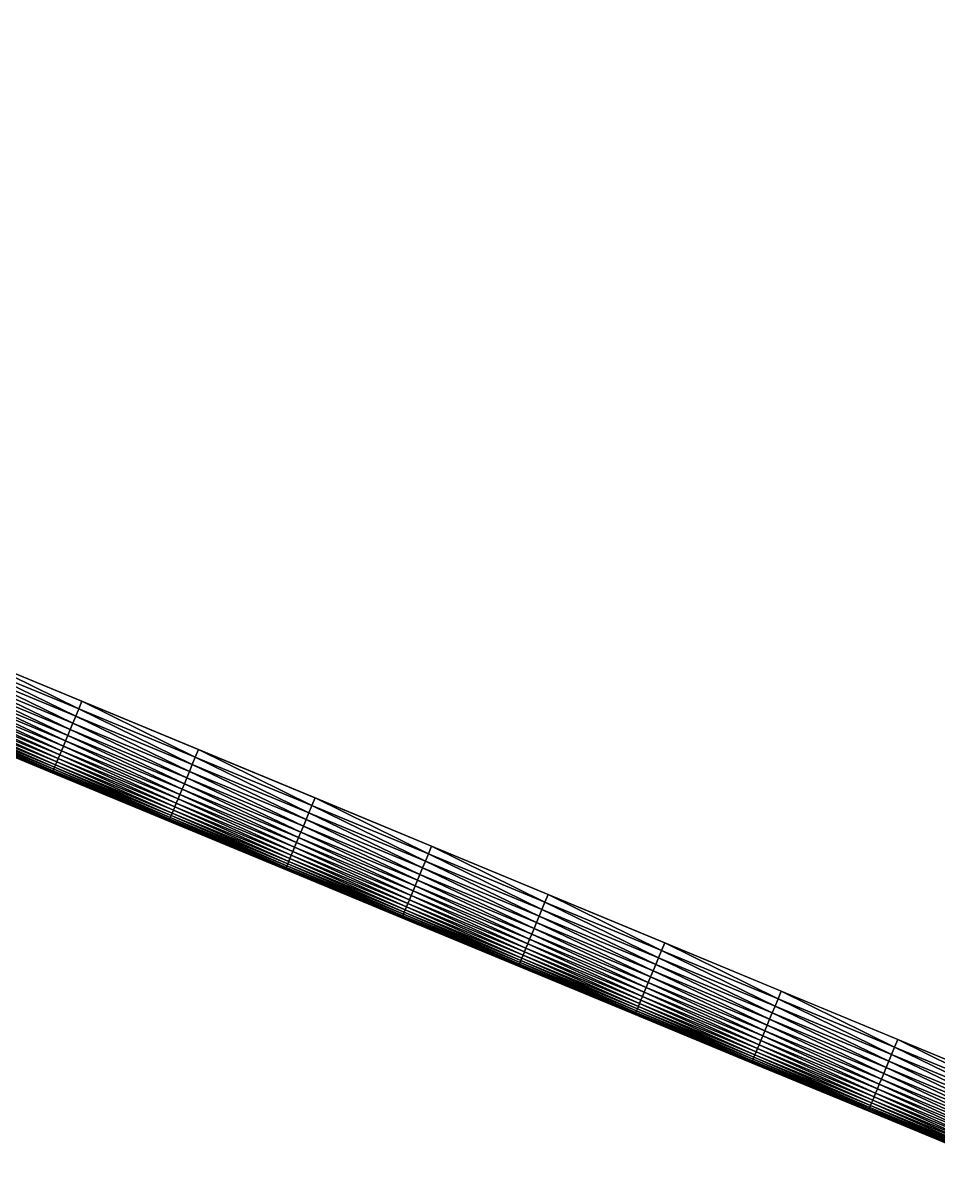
# Model space of a CAD drawing. Extents: x -5 to 5, y -7 to 5.
# Drawn here: x -2.99 to -1.7, y -4.891 to -3.29 of the extents above; entities that cross this region are included whole.
import ezdxf

# ---------------------------------------------------------------- set-up
doc = ezdxf.new("R2010")
doc.units = 0

msp = doc.modelspace()

# ---------------------------------------------------------------- linework, layer by layer
at = {"layer": 'S_2'}
for points in [[(-0.409499, -1.93409, 6), (-3.36591, -0.709499, 6), (-4.5905, -3.66591, 6), (-1.63409, -4.8905, 6)], [(-0.409499, -1.93409, 6), (-3.36591, -0.709499, 6), (-4.54877, -3.56518, 6.82822), (-1.59236, -4.78976, 6.82822)], [(-0.409499, -1.93409, 6), (-3.36591, -0.709499, 6), (-4.54877, -3.56518, 5.17178), (-1.59236, -4.78976, 5.17178)]]:
    msp.add_3dface(points, dxfattribs=at)

# ---------------------------------------------------------------- meshes
mesh = msp.add_polyface(dxfattribs=at)
corners = [(-2.78264, -4.41147, 6.13936), (-2.94598, -4.34125, 6.18583), (-2.94689, -4.34343, 6.13936), (-2.78329, -4.41303, 6.09289), (-2.94753, -4.34499, 6.09289), (-2.78367, -4.41396, 6.04643), (-2.94792, -4.34593, 6.04643), (-2.7838, -4.41427, 6), (-2.94805, -4.34624, 6), (-2.90632, -4.2455, 6.82822), (-3.07057, -4.17747, 6.82822), (-2.9108, -4.2563, 6.78329), (-3.07504, -4.18827, 6.78329), (-2.91502, -4.26651, 6.73815), (-3.07927, -4.19848, 6.73815), (-2.919, -4.27612, 6.69282), (-3.08325, -4.20808, 6.69282), (-2.92273, -4.28512, 6.64732), (-3.08698, -4.21709, 6.64732), (-2.92621, -4.29351, 6.60166), (-3.09045, -4.22548, 6.60166), (-2.92943, -4.3013, 6.55585), (-3.09368, -4.23326, 6.55585), (-2.9324, -4.30847, 6.50991), (-3.09665, -4.24043, 6.50991), (-2.93511, -4.31502, 6.46385), (-3.09936, -4.24698, 6.46385), (-2.93757, -4.32095, 6.41768), (-3.10182, -4.25291, 6.41768), (-2.93977, -4.32626, 6.37143), (-3.10402, -4.25822, 6.37143), (-2.94171, -4.33094, 6.32511), (-3.10596, -4.26291, 6.32511), (-2.94339, -4.335, 6.27872), (-3.10764, -4.26697, 6.27872), (-2.94482, -4.33844, 6.23229), (-3.10906, -4.27041, 6.23229), (-3.11023, -4.27322, 6.18583), (-3.11113, -4.2754, 6.13936), (-3.11178, -4.27696, 6.09289), (-3.11216, -4.2779, 6.04643), (-3.11229, -4.27821, 6)]
mesh.append_faces([[corners[k] for k in face] for face in [(0, 1, 2), (3, 2, 4), (5, 4, 6), (7, 6, 8), (9, 10, 11), (11, 10, 12), (11, 12, 13), (13, 12, 14), (13, 14, 15), (15, 14, 16), (15, 16, 17), (17, 16, 18), (17, 18, 19), (19, 18, 20), (19, 20, 21), (21, 20, 22), (21, 22, 23), (23, 22, 24), (23, 24, 25), (25, 24, 26), (25, 26, 27), (27, 26, 28), (27, 28, 29), (29, 28, 30), (29, 30, 31), (31, 30, 32), (31, 32, 33), (33, 32, 34), (33, 34, 35), (35, 34, 36), (35, 36, 1), (1, 36, 37), (1, 37, 2), (2, 37, 38), (2, 38, 4), (4, 38, 39), (4, 39, 6), (6, 39, 40), (6, 40, 8), (8, 40, 41)]])
mesh = msp.add_polyface(dxfattribs=at)
corners = [(-2.78264, -4.41147, 5.86064), (-2.94598, -4.34125, 5.81417), (-2.94689, -4.34343, 5.86064), (-2.78329, -4.41303, 5.90711), (-2.94753, -4.34499, 5.90711), (-2.78367, -4.41396, 5.95357), (-2.94792, -4.34593, 5.95357), (-2.7838, -4.41427, 6), (-2.94805, -4.34624, 6), (-2.90632, -4.2455, 5.17178), (-3.07057, -4.17747, 5.17178), (-2.9108, -4.2563, 5.21671), (-3.07504, -4.18827, 5.21671), (-2.91502, -4.26651, 5.26185), (-3.07927, -4.19848, 5.26185), (-2.919, -4.27612, 5.30718), (-3.08325, -4.20808, 5.30718), (-2.92273, -4.28512, 5.35268), (-3.08698, -4.21709, 5.35268), (-2.92621, -4.29351, 5.39834), (-3.09045, -4.22548, 5.39834), (-2.92943, -4.3013, 5.44415), (-3.09368, -4.23326, 5.44415), (-2.9324, -4.30847, 5.49009), (-3.09665, -4.24043, 5.49009), (-2.93511, -4.31502, 5.53615), (-3.09936, -4.24698, 5.53615), (-2.93757, -4.32095, 5.58232), (-3.10182, -4.25291, 5.58232), (-2.93977, -4.32626, 5.62857), (-3.10402, -4.25822, 5.62857), (-2.94171, -4.33094, 5.67489), (-3.10596, -4.26291, 5.67489), (-2.94339, -4.335, 5.72128), (-3.10764, -4.26697, 5.72128), (-2.94482, -4.33844, 5.76771), (-3.10906, -4.27041, 5.76771), (-3.11023, -4.27322, 5.81417), (-3.11113, -4.2754, 5.86064), (-3.11178, -4.27696, 5.90711), (-3.11216, -4.2779, 5.95357), (-3.11229, -4.27821, 6)]
mesh.append_faces([[corners[k] for k in face] for face in [(0, 1, 2), (3, 2, 4), (5, 4, 6), (7, 6, 8), (9, 10, 11), (11, 10, 12), (11, 12, 13), (13, 12, 14), (13, 14, 15), (15, 14, 16), (15, 16, 17), (17, 16, 18), (17, 18, 19), (19, 18, 20), (19, 20, 21), (21, 20, 22), (21, 22, 23), (23, 22, 24), (23, 24, 25), (25, 24, 26), (25, 26, 27), (27, 26, 28), (27, 28, 29), (29, 28, 30), (29, 30, 31), (31, 30, 32), (31, 32, 33), (33, 32, 34), (33, 34, 35), (35, 34, 36), (35, 36, 1), (1, 36, 37), (1, 37, 2), (2, 37, 38), (2, 38, 4), (4, 38, 39), (4, 39, 6), (6, 39, 40), (6, 40, 8), (8, 40, 41)]])
mesh = msp.add_polyface(dxfattribs=at)
corners = [(-2.61128, -4.46232, 6.37143), (-2.77333, -4.38898, 6.41768), (-2.77553, -4.39429, 6.37143), (-2.61322, -4.46701, 6.32511), (-2.77747, -4.39898, 6.32511), (-2.6149, -4.47107, 6.27872), (-2.77915, -4.40304, 6.27872), (-2.61633, -4.47451, 6.23229), (-2.78057, -4.40647, 6.23229), (-2.61749, -4.47732, 6.18583), (-2.78174, -4.40928, 6.18583), (-2.6184, -4.4795, 6.13936), (-2.78264, -4.41147, 6.13936), (-2.61904, -4.48106, 6.09289), (-2.78329, -4.41303, 6.09289), (-2.61943, -4.48199, 6.04643), (-2.78367, -4.41396, 6.04643), (-2.61956, -4.48231, 6), (-2.7838, -4.41427, 6), (-2.74208, -4.31354, 6.82822), (-2.90632, -4.2455, 6.82822), (-2.74655, -4.32434, 6.78329), (-2.9108, -4.2563, 6.78329), (-2.75078, -4.33454, 6.73815), (-2.91502, -4.26651, 6.73815), (-2.75476, -4.34415, 6.69282), (-2.919, -4.27612, 6.69282), (-2.75849, -4.35315, 6.64732), (-2.92273, -4.28512, 6.64732), (-2.76196, -4.36155, 6.60166), (-2.92621, -4.29351, 6.60166), (-2.76519, -4.36933, 6.55585), (-2.92943, -4.3013, 6.55585), (-2.76816, -4.3765, 6.50991), (-2.9324, -4.30847, 6.50991), (-2.77087, -4.38305, 6.46385), (-2.93511, -4.31502, 6.46385), (-2.93757, -4.32095, 6.41768), (-2.93977, -4.32626, 6.37143), (-2.94171, -4.33094, 6.32511), (-2.94339, -4.335, 6.27872), (-2.94482, -4.33844, 6.23229), (-2.94598, -4.34125, 6.18583), (-2.94689, -4.34343, 6.13936), (-2.94753, -4.34499, 6.09289), (-2.94792, -4.34593, 6.04643)]
mesh.append_faces([[corners[k] for k in face] for face in [(0, 1, 2), (3, 2, 4), (5, 4, 6), (7, 6, 8), (9, 8, 10), (11, 10, 12), (13, 12, 14), (15, 14, 16), (17, 16, 18), (19, 20, 21), (21, 20, 22), (21, 22, 23), (23, 22, 24), (23, 24, 25), (25, 24, 26), (25, 26, 27), (27, 26, 28), (27, 28, 29), (29, 28, 30), (29, 30, 31), (31, 30, 32), (31, 32, 33), (33, 32, 34), (33, 34, 35), (35, 34, 36), (35, 36, 1), (1, 36, 37), (1, 37, 2), (2, 37, 38), (2, 38, 4), (4, 38, 39), (4, 39, 6), (6, 39, 40), (6, 40, 8), (8, 40, 41), (8, 41, 10), (10, 41, 42), (10, 42, 12), (12, 43, 14), (14, 44, 16), (16, 45, 18)]])
mesh = msp.add_polyface(dxfattribs=at)
corners = [(-2.61128, -4.46232, 5.62857), (-2.77333, -4.38898, 5.58232), (-2.77553, -4.39429, 5.62857), (-2.61322, -4.46701, 5.67489), (-2.77747, -4.39898, 5.67489), (-2.6149, -4.47107, 5.72128), (-2.77915, -4.40304, 5.72128), (-2.61633, -4.47451, 5.76771), (-2.78057, -4.40647, 5.76771), (-2.61749, -4.47732, 5.81417), (-2.78174, -4.40928, 5.81417), (-2.6184, -4.4795, 5.86064), (-2.78264, -4.41147, 5.86064), (-2.61904, -4.48106, 5.90711), (-2.78329, -4.41303, 5.90711), (-2.61943, -4.48199, 5.95357), (-2.78367, -4.41396, 5.95357), (-2.61956, -4.48231, 6), (-2.7838, -4.41427, 6), (-2.74208, -4.31354, 5.17178), (-2.90632, -4.2455, 5.17178), (-2.74655, -4.32434, 5.21671), (-2.9108, -4.2563, 5.21671), (-2.75078, -4.33454, 5.26185), (-2.91502, -4.26651, 5.26185), (-2.75476, -4.34415, 5.30718), (-2.919, -4.27612, 5.30718), (-2.75849, -4.35315, 5.35268), (-2.92273, -4.28512, 5.35268), (-2.76196, -4.36155, 5.39834), (-2.92621, -4.29351, 5.39834), (-2.76519, -4.36933, 5.44415), (-2.92943, -4.3013, 5.44415), (-2.76816, -4.3765, 5.49009), (-2.9324, -4.30847, 5.49009), (-2.77087, -4.38305, 5.53615), (-2.93511, -4.31502, 5.53615), (-2.93757, -4.32095, 5.58232), (-2.93977, -4.32626, 5.62857), (-2.94171, -4.33094, 5.67489), (-2.94339, -4.335, 5.72128), (-2.94482, -4.33844, 5.76771), (-2.94598, -4.34125, 5.81417), (-2.94689, -4.34343, 5.86064), (-2.94753, -4.34499, 5.90711), (-2.94792, -4.34593, 5.95357)]
mesh.append_faces([[corners[k] for k in face] for face in [(0, 1, 2), (3, 2, 4), (5, 4, 6), (7, 6, 8), (9, 8, 10), (11, 10, 12), (13, 12, 14), (15, 14, 16), (17, 16, 18), (19, 20, 21), (21, 20, 22), (21, 22, 23), (23, 22, 24), (23, 24, 25), (25, 24, 26), (25, 26, 27), (27, 26, 28), (27, 28, 29), (29, 28, 30), (29, 30, 31), (31, 30, 32), (31, 32, 33), (33, 32, 34), (33, 34, 35), (35, 34, 36), (35, 36, 1), (1, 36, 37), (1, 37, 2), (2, 37, 38), (2, 38, 4), (4, 38, 39), (4, 39, 6), (6, 39, 40), (6, 40, 8), (8, 40, 41), (8, 41, 10), (10, 41, 42), (10, 42, 12), (12, 43, 14), (14, 44, 16), (16, 45, 18)]])
mesh = msp.add_polyface(dxfattribs=at)
corners = [(-2.4367, -4.50539, 6.55585), (-2.59772, -4.42958, 6.60166), (-2.60094, -4.43736, 6.55585), (-2.43967, -4.51256, 6.50991), (-2.60391, -4.44453, 6.50991), (-2.44238, -4.51911, 6.46385), (-2.60662, -4.45108, 6.46385), (-2.44484, -4.52505, 6.41768), (-2.60908, -4.45701, 6.41768), (-2.44704, -4.53035, 6.37143), (-2.61128, -4.46232, 6.37143), (-2.44898, -4.53504, 6.32511), (-2.61322, -4.46701, 6.32511), (-2.45066, -4.5391, 6.27872), (-2.6149, -4.47107, 6.27872), (-2.45208, -4.54254, 6.23229), (-2.61633, -4.47451, 6.23229), (-2.45325, -4.54535, 6.18583), (-2.61749, -4.47732, 6.18583), (-2.45415, -4.54753, 6.13936), (-2.6184, -4.4795, 6.13936), (-2.4548, -4.54909, 6.09289), (-2.61904, -4.48106, 6.09289), (-2.45518, -4.55003, 6.04643), (-2.61943, -4.48199, 6.04643), (-2.45531, -4.55034, 6), (-2.61956, -4.48231, 6), (-2.57783, -4.38157, 6.82822), (-2.74208, -4.31354, 6.82822), (-2.5823, -4.39237, 6.78329), (-2.74655, -4.32434, 6.78329), (-2.58653, -4.40258, 6.73815), (-2.75078, -4.33454, 6.73815), (-2.59051, -4.41218, 6.69282), (-2.75476, -4.34415, 6.69282), (-2.59424, -4.42118, 6.64732), (-2.75849, -4.35315, 6.64732), (-2.76196, -4.36155, 6.60166), (-2.76519, -4.36933, 6.55585), (-2.76816, -4.3765, 6.50991), (-2.77087, -4.38305, 6.46385), (-2.77333, -4.38898, 6.41768), (-2.77553, -4.39429, 6.37143), (-2.77747, -4.39898, 6.32511), (-2.77915, -4.40304, 6.27872), (-2.78057, -4.40647, 6.23229), (-2.78174, -4.40928, 6.18583), (-2.78264, -4.41147, 6.13936), (-2.78329, -4.41303, 6.09289), (-2.78367, -4.41396, 6.04643)]
mesh.append_faces([[corners[k] for k in face] for face in [(0, 1, 2), (3, 2, 4), (5, 4, 6), (7, 6, 8), (9, 8, 10), (11, 10, 12), (13, 12, 14), (15, 14, 16), (17, 16, 18), (19, 18, 20), (21, 20, 22), (23, 22, 24), (25, 24, 26), (27, 28, 29), (29, 28, 30), (29, 30, 31), (31, 30, 32), (31, 32, 33), (33, 32, 34), (33, 34, 35), (35, 34, 36), (35, 36, 1), (1, 36, 37), (1, 37, 2), (2, 37, 38), (2, 38, 4), (4, 38, 39), (4, 39, 6), (6, 39, 40), (6, 40, 8), (8, 40, 41), (8, 41, 10), (10, 42, 12), (12, 43, 14), (14, 44, 16), (16, 45, 18), (18, 46, 20), (20, 47, 22), (22, 48, 24), (24, 49, 26)]])
mesh = msp.add_polyface(dxfattribs=at)
corners = [(-2.4367, -4.50539, 5.44415), (-2.59772, -4.42958, 5.39834), (-2.60094, -4.43736, 5.44415), (-2.43967, -4.51256, 5.49009), (-2.60391, -4.44453, 5.49009), (-2.44238, -4.51911, 5.53615), (-2.60662, -4.45108, 5.53615), (-2.44484, -4.52505, 5.58232), (-2.60908, -4.45701, 5.58232), (-2.44704, -4.53035, 5.62857), (-2.61128, -4.46232, 5.62857), (-2.44898, -4.53504, 5.67489), (-2.61322, -4.46701, 5.67489), (-2.45066, -4.5391, 5.72128), (-2.6149, -4.47107, 5.72128), (-2.45208, -4.54254, 5.76771), (-2.61633, -4.47451, 5.76771), (-2.45325, -4.54535, 5.81417), (-2.61749, -4.47732, 5.81417), (-2.45415, -4.54753, 5.86064), (-2.6184, -4.4795, 5.86064), (-2.4548, -4.54909, 5.90711), (-2.61904, -4.48106, 5.90711), (-2.45518, -4.55003, 5.95357), (-2.61943, -4.48199, 5.95357), (-2.45531, -4.55034, 6), (-2.61956, -4.48231, 6), (-2.57783, -4.38157, 5.17178), (-2.74208, -4.31354, 5.17178), (-2.5823, -4.39237, 5.21671), (-2.74655, -4.32434, 5.21671), (-2.58653, -4.40258, 5.26185), (-2.75078, -4.33454, 5.26185), (-2.59051, -4.41218, 5.30718), (-2.75476, -4.34415, 5.30718), (-2.59424, -4.42118, 5.35268), (-2.75849, -4.35315, 5.35268), (-2.76196, -4.36155, 5.39834), (-2.76519, -4.36933, 5.44415), (-2.76816, -4.3765, 5.49009), (-2.77087, -4.38305, 5.53615), (-2.77333, -4.38898, 5.58232), (-2.77553, -4.39429, 5.62857), (-2.77747, -4.39898, 5.67489), (-2.77915, -4.40304, 5.72128), (-2.78057, -4.40647, 5.76771), (-2.78174, -4.40928, 5.81417), (-2.78264, -4.41147, 5.86064), (-2.78329, -4.41303, 5.90711), (-2.78367, -4.41396, 5.95357)]
mesh.append_faces([[corners[k] for k in face] for face in [(0, 1, 2), (3, 2, 4), (5, 4, 6), (7, 6, 8), (9, 8, 10), (11, 10, 12), (13, 12, 14), (15, 14, 16), (17, 16, 18), (19, 18, 20), (21, 20, 22), (23, 22, 24), (25, 24, 26), (27, 28, 29), (29, 28, 30), (29, 30, 31), (31, 30, 32), (31, 32, 33), (33, 32, 34), (33, 34, 35), (35, 34, 36), (35, 36, 1), (1, 36, 37), (1, 37, 2), (2, 37, 38), (2, 38, 4), (4, 38, 39), (4, 39, 6), (6, 39, 40), (6, 40, 8), (8, 40, 41), (8, 41, 10), (10, 42, 12), (12, 43, 14), (14, 44, 16), (16, 45, 18), (18, 46, 20), (20, 47, 22), (22, 48, 24), (24, 49, 26)]])
mesh = msp.add_polyface(dxfattribs=at)
corners = [(-2.25381, -4.52843, 6.78329), (-2.41359, -4.4496, 6.82822), (-2.41806, -4.4604, 6.78329), (-2.25804, -4.53864, 6.73815), (-2.42229, -4.47061, 6.73815), (-2.26202, -4.54825, 6.69282), (-2.42627, -4.48021, 6.69282), (-2.26575, -4.55725, 6.64732), (-2.43, -4.48922, 6.64732), (-2.26923, -4.56564, 6.60166), (-2.43347, -4.49761, 6.60166), (-2.27245, -4.57343, 6.55585), (-2.4367, -4.50539, 6.55585), (-2.27542, -4.5806, 6.50991), (-2.43967, -4.51256, 6.50991), (-2.27813, -4.58715, 6.46385), (-2.44238, -4.51911, 6.46385), (-2.28059, -4.59308, 6.41768), (-2.44484, -4.52505, 6.41768), (-2.28279, -4.59839, 6.37143), (-2.44704, -4.53035, 6.37143), (-2.28473, -4.60307, 6.32511), (-2.44898, -4.53504, 6.32511), (-2.28641, -4.60713, 6.27872), (-2.45066, -4.5391, 6.27872), (-2.28784, -4.61057, 6.23229), (-2.45208, -4.54254, 6.23229), (-2.289, -4.61338, 6.18583), (-2.45325, -4.54535, 6.18583), (-2.28991, -4.61557, 6.13936), (-2.45415, -4.54753, 6.13936), (-2.29055, -4.61712, 6.09289), (-2.4548, -4.54909, 6.09289), (-2.29094, -4.61806, 6.04643), (-2.45518, -4.55003, 6.04643), (-2.29107, -4.61837, 6), (-2.45531, -4.55034, 6), (-2.57783, -4.38157, 6.82822), (-2.5823, -4.39237, 6.78329), (-2.58653, -4.40258, 6.73815), (-2.59051, -4.41218, 6.69282), (-2.59424, -4.42118, 6.64732), (-2.59772, -4.42958, 6.60166), (-2.60094, -4.43736, 6.55585), (-2.60391, -4.44453, 6.50991), (-2.60662, -4.45108, 6.46385), (-2.60908, -4.45701, 6.41768), (-2.61128, -4.46232, 6.37143), (-2.61322, -4.46701, 6.32511), (-2.6149, -4.47107, 6.27872), (-2.61633, -4.47451, 6.23229), (-2.61749, -4.47732, 6.18583), (-2.6184, -4.4795, 6.13936), (-2.61904, -4.48106, 6.09289), (-2.61943, -4.48199, 6.04643)]
mesh.append_faces([[corners[k] for k in face] for face in [(0, 1, 2), (3, 2, 4), (5, 4, 6), (7, 6, 8), (9, 8, 10), (11, 10, 12), (13, 12, 14), (15, 14, 16), (17, 16, 18), (19, 18, 20), (21, 20, 22), (23, 22, 24), (25, 24, 26), (27, 26, 28), (29, 28, 30), (31, 30, 32), (33, 32, 34), (35, 34, 36), (1, 37, 2), (2, 37, 38), (2, 38, 4), (4, 38, 39), (4, 39, 6), (6, 39, 40), (6, 40, 8), (8, 40, 41), (8, 41, 10), (10, 41, 42), (10, 42, 12), (12, 43, 14), (14, 44, 16), (16, 45, 18), (18, 46, 20), (20, 47, 22), (22, 48, 24), (24, 49, 26), (26, 50, 28), (28, 51, 30), (30, 52, 32), (32, 53, 34), (34, 54, 36)]])
mesh = msp.add_polyface(dxfattribs=at)
corners = [(-2.25381, -4.52843, 5.21671), (-2.41359, -4.4496, 5.17178), (-2.41806, -4.4604, 5.21671), (-2.25804, -4.53864, 5.26185), (-2.42229, -4.47061, 5.26185), (-2.26202, -4.54825, 5.30718), (-2.42627, -4.48021, 5.30718), (-2.26575, -4.55725, 5.35268), (-2.43, -4.48922, 5.35268), (-2.26923, -4.56564, 5.39834), (-2.43347, -4.49761, 5.39834), (-2.27245, -4.57343, 5.44415), (-2.4367, -4.50539, 5.44415), (-2.27542, -4.5806, 5.49009), (-2.43967, -4.51256, 5.49009), (-2.27813, -4.58715, 5.53615), (-2.44238, -4.51911, 5.53615), (-2.28059, -4.59308, 5.58232), (-2.44484, -4.52505, 5.58232), (-2.28279, -4.59839, 5.62857), (-2.44704, -4.53035, 5.62857), (-2.28473, -4.60307, 5.67489), (-2.44898, -4.53504, 5.67489), (-2.28641, -4.60713, 5.72128), (-2.45066, -4.5391, 5.72128), (-2.28784, -4.61057, 5.76771), (-2.45208, -4.54254, 5.76771), (-2.289, -4.61338, 5.81417), (-2.45325, -4.54535, 5.81417), (-2.28991, -4.61557, 5.86064), (-2.45415, -4.54753, 5.86064), (-2.29055, -4.61712, 5.90711), (-2.4548, -4.54909, 5.90711), (-2.29094, -4.61806, 5.95357), (-2.45518, -4.55003, 5.95357), (-2.29107, -4.61837, 6), (-2.45531, -4.55034, 6), (-2.57783, -4.38157, 5.17178), (-2.5823, -4.39237, 5.21671), (-2.58653, -4.40258, 5.26185), (-2.59051, -4.41218, 5.30718), (-2.59424, -4.42118, 5.35268), (-2.59772, -4.42958, 5.39834), (-2.60094, -4.43736, 5.44415), (-2.60391, -4.44453, 5.49009), (-2.60662, -4.45108, 5.53615), (-2.60908, -4.45701, 5.58232), (-2.61128, -4.46232, 5.62857), (-2.61322, -4.46701, 5.67489), (-2.6149, -4.47107, 5.72128), (-2.61633, -4.47451, 5.76771), (-2.61749, -4.47732, 5.81417), (-2.6184, -4.4795, 5.86064), (-2.61904, -4.48106, 5.90711), (-2.61943, -4.48199, 5.95357)]
mesh.append_faces([[corners[k] for k in face] for face in [(0, 1, 2), (3, 2, 4), (5, 4, 6), (7, 6, 8), (9, 8, 10), (11, 10, 12), (13, 12, 14), (15, 14, 16), (17, 16, 18), (19, 18, 20), (21, 20, 22), (23, 22, 24), (25, 24, 26), (27, 26, 28), (29, 28, 30), (31, 30, 32), (33, 32, 34), (35, 34, 36), (1, 37, 2), (2, 37, 38), (2, 38, 4), (4, 38, 39), (4, 39, 6), (6, 39, 40), (6, 40, 8), (8, 40, 41), (8, 41, 10), (10, 41, 42), (10, 42, 12), (12, 43, 14), (14, 44, 16), (16, 45, 18), (18, 46, 20), (20, 47, 22), (22, 48, 24), (24, 49, 26), (26, 50, 28), (28, 51, 30), (30, 52, 32), (32, 53, 34), (34, 54, 36)]])
mesh = msp.add_polyface(dxfattribs=at)
corners = [(-2.08957, -4.59647, 6.78329), (-2.24934, -4.51763, 6.82822), (-2.25381, -4.52843, 6.78329), (-2.0938, -4.60667, 6.73815), (-2.25804, -4.53864, 6.73815), (-2.09778, -4.61628, 6.69282), (-2.26202, -4.54825, 6.69282), (-2.10151, -4.62528, 6.64732), (-2.26575, -4.55725, 6.64732), (-2.10498, -4.63368, 6.60166), (-2.26923, -4.56564, 6.60166), (-2.10821, -4.64146, 6.55585), (-2.27245, -4.57343, 6.55585), (-2.11118, -4.64863, 6.50991), (-2.27542, -4.5806, 6.50991), (-2.11389, -4.65518, 6.46385), (-2.27813, -4.58715, 6.46385), (-2.11635, -4.66111, 6.41768), (-2.28059, -4.59308, 6.41768), (-2.11854, -4.66642, 6.37143), (-2.28279, -4.59839, 6.37143), (-2.12049, -4.67111, 6.32511), (-2.28473, -4.60307, 6.32511), (-2.12217, -4.67517, 6.27872), (-2.28641, -4.60713, 6.27872), (-2.12359, -4.6786, 6.23229), (-2.28784, -4.61057, 6.23229), (-2.12476, -4.68141, 6.18583), (-2.289, -4.61338, 6.18583), (-2.12566, -4.6836, 6.13936), (-2.28991, -4.61557, 6.13936), (-2.12631, -4.68516, 6.09289), (-2.29055, -4.61712, 6.09289), (-2.12669, -4.68609, 6.04643), (-2.29094, -4.61806, 6.04643), (-2.12682, -4.6864, 6), (-2.29107, -4.61837, 6), (-2.41359, -4.4496, 6.82822), (-2.41806, -4.4604, 6.78329), (-2.42229, -4.47061, 6.73815), (-2.42627, -4.48021, 6.69282), (-2.43, -4.48922, 6.64732), (-2.43347, -4.49761, 6.60166), (-2.4367, -4.50539, 6.55585), (-2.43967, -4.51256, 6.50991), (-2.44238, -4.51911, 6.46385), (-2.44484, -4.52505, 6.41768), (-2.44704, -4.53035, 6.37143), (-2.44898, -4.53504, 6.32511), (-2.45066, -4.5391, 6.27872), (-2.45208, -4.54254, 6.23229), (-2.45325, -4.54535, 6.18583), (-2.45415, -4.54753, 6.13936), (-2.4548, -4.54909, 6.09289), (-2.45518, -4.55003, 6.04643)]
mesh.append_faces([[corners[k] for k in face] for face in [(0, 1, 2), (3, 2, 4), (5, 4, 6), (7, 6, 8), (9, 8, 10), (11, 10, 12), (13, 12, 14), (15, 14, 16), (17, 16, 18), (19, 18, 20), (21, 20, 22), (23, 22, 24), (25, 24, 26), (27, 26, 28), (27, 28, 29), (29, 28, 30), (29, 30, 31), (31, 30, 32), (31, 32, 33), (33, 32, 34), (33, 34, 35), (35, 34, 36), (1, 37, 2), (2, 38, 4), (4, 39, 6), (6, 40, 8), (8, 41, 10), (10, 42, 12), (12, 43, 14), (14, 44, 16), (16, 45, 18), (18, 46, 20), (20, 47, 22), (22, 48, 24), (24, 49, 26), (26, 50, 28), (28, 51, 30), (30, 52, 32), (32, 53, 34), (34, 54, 36)]])
mesh = msp.add_polyface(dxfattribs=at)
corners = [(-2.08957, -4.59647, 5.21671), (-2.24934, -4.51763, 5.17178), (-2.25381, -4.52843, 5.21671), (-2.0938, -4.60667, 5.26185), (-2.25804, -4.53864, 5.26185), (-2.09778, -4.61628, 5.30718), (-2.26202, -4.54825, 5.30718), (-2.10151, -4.62528, 5.35268), (-2.26575, -4.55725, 5.35268), (-2.10498, -4.63368, 5.39834), (-2.26923, -4.56564, 5.39834), (-2.10821, -4.64146, 5.44415), (-2.27245, -4.57343, 5.44415), (-2.11118, -4.64863, 5.49009), (-2.27542, -4.5806, 5.49009), (-2.11389, -4.65518, 5.53615), (-2.27813, -4.58715, 5.53615), (-2.11635, -4.66111, 5.58232), (-2.28059, -4.59308, 5.58232), (-2.11854, -4.66642, 5.62857), (-2.28279, -4.59839, 5.62857), (-2.12049, -4.67111, 5.67489), (-2.28473, -4.60307, 5.67489), (-2.12217, -4.67517, 5.72128), (-2.28641, -4.60713, 5.72128), (-2.12359, -4.6786, 5.76771), (-2.28784, -4.61057, 5.76771), (-2.12476, -4.68141, 5.81417), (-2.289, -4.61338, 5.81417), (-2.12566, -4.6836, 5.86064), (-2.28991, -4.61557, 5.86064), (-2.12631, -4.68516, 5.90711), (-2.29055, -4.61712, 5.90711), (-2.12669, -4.68609, 5.95357), (-2.29094, -4.61806, 5.95357), (-2.12682, -4.6864, 6), (-2.29107, -4.61837, 6), (-2.41359, -4.4496, 5.17178), (-2.41806, -4.4604, 5.21671), (-2.42229, -4.47061, 5.26185), (-2.42627, -4.48021, 5.30718), (-2.43, -4.48922, 5.35268), (-2.43347, -4.49761, 5.39834), (-2.4367, -4.50539, 5.44415), (-2.43967, -4.51256, 5.49009), (-2.44238, -4.51911, 5.53615), (-2.44484, -4.52505, 5.58232), (-2.44704, -4.53035, 5.62857), (-2.44898, -4.53504, 5.67489), (-2.45066, -4.5391, 5.72128), (-2.45208, -4.54254, 5.76771), (-2.45325, -4.54535, 5.81417), (-2.45415, -4.54753, 5.86064), (-2.4548, -4.54909, 5.90711), (-2.45518, -4.55003, 5.95357)]
mesh.append_faces([[corners[k] for k in face] for face in [(0, 1, 2), (3, 2, 4), (5, 4, 6), (7, 6, 8), (9, 8, 10), (11, 10, 12), (13, 12, 14), (15, 14, 16), (17, 16, 18), (19, 18, 20), (21, 20, 22), (23, 22, 24), (25, 24, 26), (27, 26, 28), (27, 28, 29), (29, 28, 30), (29, 30, 31), (31, 30, 32), (31, 32, 33), (33, 32, 34), (33, 34, 35), (35, 34, 36), (1, 37, 2), (2, 38, 4), (4, 39, 6), (6, 40, 8), (8, 41, 10), (10, 42, 12), (12, 43, 14), (14, 44, 16), (16, 45, 18), (18, 46, 20), (20, 47, 22), (22, 48, 24), (24, 49, 26), (26, 50, 28), (28, 51, 30), (30, 52, 32), (32, 53, 34), (34, 54, 36)]])
mesh = msp.add_polyface(dxfattribs=at)
corners = [(-1.92532, -4.6645, 6.78329), (-2.0851, -4.58567, 6.82822), (-2.08957, -4.59647, 6.78329), (-1.92955, -4.67471, 6.73815), (-2.0938, -4.60667, 6.73815), (-1.93353, -4.68431, 6.69282), (-2.09778, -4.61628, 6.69282), (-1.93726, -4.69332, 6.64732), (-2.10151, -4.62528, 6.64732), (-1.94074, -4.70171, 6.60166), (-2.10498, -4.63368, 6.60166), (-1.94396, -4.70949, 6.55585), (-2.10821, -4.64146, 6.55585), (-1.94693, -4.71666, 6.50991), (-2.11118, -4.64863, 6.50991), (-1.94964, -4.72321, 6.46385), (-2.11389, -4.65518, 6.46385), (-1.9521, -4.72914, 6.41768), (-2.11635, -4.66111, 6.41768), (-1.9543, -4.73445, 6.37143), (-2.11854, -4.66642, 6.37143), (-1.95624, -4.73914, 6.32511), (-2.12049, -4.67111, 6.32511), (-1.95792, -4.7432, 6.27872), (-2.12217, -4.67517, 6.27872), (-1.95935, -4.74664, 6.23229), (-2.12359, -4.6786, 6.23229), (-1.96051, -4.74945, 6.18583), (-2.12476, -4.68141, 6.18583), (-1.96141, -4.75163, 6.13936), (-2.12566, -4.6836, 6.13936), (-1.96206, -4.75319, 6.09289), (-2.12631, -4.68516, 6.09289), (-1.96245, -4.75412, 6.04643), (-2.12669, -4.68609, 6.04643), (-1.96258, -4.75444, 6), (-2.12682, -4.6864, 6), (-2.24934, -4.51763, 6.82822), (-2.25381, -4.52843, 6.78329), (-2.25804, -4.53864, 6.73815), (-2.26202, -4.54825, 6.69282), (-2.26575, -4.55725, 6.64732), (-2.26923, -4.56564, 6.60166), (-2.27245, -4.57343, 6.55585), (-2.27542, -4.5806, 6.50991), (-2.27813, -4.58715, 6.46385), (-2.28059, -4.59308, 6.41768), (-2.28279, -4.59839, 6.37143), (-2.28473, -4.60307, 6.32511), (-2.28641, -4.60713, 6.27872), (-2.28784, -4.61057, 6.23229)]
mesh.append_faces([[corners[k] for k in face] for face in [(0, 1, 2), (3, 2, 4), (5, 4, 6), (7, 6, 8), (9, 8, 10), (11, 10, 12), (13, 12, 14), (15, 14, 16), (17, 16, 18), (17, 18, 19), (19, 18, 20), (19, 20, 21), (21, 20, 22), (21, 22, 23), (23, 22, 24), (23, 24, 25), (25, 24, 26), (25, 26, 27), (27, 26, 28), (27, 28, 29), (29, 28, 30), (29, 30, 31), (31, 30, 32), (31, 32, 33), (33, 32, 34), (33, 34, 35), (35, 34, 36), (1, 37, 2), (2, 38, 4), (4, 39, 6), (6, 40, 8), (8, 41, 10), (10, 42, 12), (12, 43, 14), (14, 44, 16), (16, 45, 18), (18, 46, 20), (20, 47, 22), (22, 48, 24), (24, 49, 26), (26, 50, 28)]])
mesh = msp.add_polyface(dxfattribs=at)
corners = [(-1.92532, -4.6645, 5.21671), (-2.0851, -4.58567, 5.17178), (-2.08957, -4.59647, 5.21671), (-1.92955, -4.67471, 5.26185), (-2.0938, -4.60667, 5.26185), (-1.93353, -4.68431, 5.30718), (-2.09778, -4.61628, 5.30718), (-1.93726, -4.69332, 5.35268), (-2.10151, -4.62528, 5.35268), (-1.94074, -4.70171, 5.39834), (-2.10498, -4.63368, 5.39834), (-1.94396, -4.70949, 5.44415), (-2.10821, -4.64146, 5.44415), (-1.94693, -4.71666, 5.49009), (-2.11118, -4.64863, 5.49009), (-1.94964, -4.72321, 5.53615), (-2.11389, -4.65518, 5.53615), (-1.9521, -4.72914, 5.58232), (-2.11635, -4.66111, 5.58232), (-1.9543, -4.73445, 5.62857), (-2.11854, -4.66642, 5.62857), (-1.95624, -4.73914, 5.67489), (-2.12049, -4.67111, 5.67489), (-1.95792, -4.7432, 5.72128), (-2.12217, -4.67517, 5.72128), (-1.95935, -4.74664, 5.76771), (-2.12359, -4.6786, 5.76771), (-1.96051, -4.74945, 5.81417), (-2.12476, -4.68141, 5.81417), (-1.96141, -4.75163, 5.86064), (-2.12566, -4.6836, 5.86064), (-1.96206, -4.75319, 5.90711), (-2.12631, -4.68516, 5.90711), (-1.96245, -4.75412, 5.95357), (-2.12669, -4.68609, 5.95357), (-1.96258, -4.75444, 6), (-2.12682, -4.6864, 6), (-2.24934, -4.51763, 5.17178), (-2.25381, -4.52843, 5.21671), (-2.25804, -4.53864, 5.26185), (-2.26202, -4.54825, 5.30718), (-2.26575, -4.55725, 5.35268), (-2.26923, -4.56564, 5.39834), (-2.27245, -4.57343, 5.44415), (-2.27542, -4.5806, 5.49009), (-2.27813, -4.58715, 5.53615), (-2.28059, -4.59308, 5.58232), (-2.28279, -4.59839, 5.62857), (-2.28473, -4.60307, 5.67489), (-2.28641, -4.60713, 5.72128), (-2.28784, -4.61057, 5.76771)]
mesh.append_faces([[corners[k] for k in face] for face in [(0, 1, 2), (3, 2, 4), (5, 4, 6), (7, 6, 8), (9, 8, 10), (11, 10, 12), (13, 12, 14), (15, 14, 16), (17, 16, 18), (17, 18, 19), (19, 18, 20), (19, 20, 21), (21, 20, 22), (21, 22, 23), (23, 22, 24), (23, 24, 25), (25, 24, 26), (25, 26, 27), (27, 26, 28), (27, 28, 29), (29, 28, 30), (29, 30, 31), (31, 30, 32), (31, 32, 33), (33, 32, 34), (33, 34, 35), (35, 34, 36), (1, 37, 2), (2, 38, 4), (4, 39, 6), (6, 40, 8), (8, 41, 10), (10, 42, 12), (12, 43, 14), (14, 44, 16), (16, 45, 18), (18, 46, 20), (20, 47, 22), (22, 48, 24), (24, 49, 26), (26, 50, 28)]])
mesh = msp.add_polyface(dxfattribs=at)
corners = [(-1.76108, -4.73253, 6.78329), (-1.92085, -4.6537, 6.82822), (-1.92532, -4.6645, 6.78329), (-1.76531, -4.74274, 6.73815), (-1.92955, -4.67471, 6.73815), (-1.76929, -4.75235, 6.69282), (-1.93353, -4.68431, 6.69282), (-1.77301, -4.76135, 6.64732), (-1.93726, -4.69332, 6.64732), (-1.77649, -4.76974, 6.60166), (-1.94074, -4.70171, 6.60166), (-1.77972, -4.77752, 6.55585), (-1.94396, -4.70949, 6.55585), (-1.78268, -4.78469, 6.50991), (-1.94693, -4.71666, 6.50991), (-1.7854, -4.79124, 6.46385), (-1.94964, -4.72321, 6.46385), (-1.78786, -4.79718, 6.41768), (-1.9521, -4.72914, 6.41768), (-1.79005, -4.80248, 6.37143), (-1.9543, -4.73445, 6.37143), (-1.792, -4.80717, 6.32511), (-1.95624, -4.73914, 6.32511), (-1.79368, -4.81123, 6.27872), (-1.95792, -4.7432, 6.27872), (-1.7951, -4.81467, 6.23229), (-1.95935, -4.74664, 6.23229), (-1.79626, -4.81748, 6.18583), (-1.96051, -4.74945, 6.18583), (-1.79717, -4.81966, 6.13936), (-1.96141, -4.75163, 6.13936), (-1.79782, -4.82122, 6.09289), (-1.96206, -4.75319, 6.09289), (-1.7982, -4.82216, 6.04643), (-1.96245, -4.75412, 6.04643), (-1.79833, -4.82247, 6), (-1.96258, -4.75444, 6), (-2.0851, -4.58567, 6.82822), (-2.08957, -4.59647, 6.78329), (-2.0938, -4.60667, 6.73815), (-2.09778, -4.61628, 6.69282), (-2.10151, -4.62528, 6.64732), (-2.10498, -4.63368, 6.60166), (-2.10821, -4.64146, 6.55585), (-2.11118, -4.64863, 6.50991), (-2.11389, -4.65518, 6.46385)]
mesh.append_faces([[corners[k] for k in face] for face in [(0, 1, 2), (3, 2, 4), (5, 4, 6), (7, 6, 8), (9, 8, 10), (9, 10, 11), (11, 10, 12), (11, 12, 13), (13, 12, 14), (13, 14, 15), (15, 14, 16), (15, 16, 17), (17, 16, 18), (17, 18, 19), (19, 18, 20), (19, 20, 21), (21, 20, 22), (21, 22, 23), (23, 22, 24), (23, 24, 25), (25, 24, 26), (25, 26, 27), (27, 26, 28), (27, 28, 29), (29, 28, 30), (29, 30, 31), (31, 30, 32), (31, 32, 33), (33, 32, 34), (33, 34, 35), (35, 34, 36), (1, 37, 2), (2, 38, 4), (4, 39, 6), (6, 40, 8), (8, 41, 10), (10, 42, 12), (12, 43, 14), (14, 44, 16), (16, 45, 18)]])
mesh = msp.add_polyface(dxfattribs=at)
corners = [(-1.76108, -4.73253, 5.21671), (-1.92085, -4.6537, 5.17178), (-1.92532, -4.6645, 5.21671), (-1.76531, -4.74274, 5.26185), (-1.92955, -4.67471, 5.26185), (-1.76929, -4.75235, 5.30718), (-1.93353, -4.68431, 5.30718), (-1.77301, -4.76135, 5.35268), (-1.93726, -4.69332, 5.35268), (-1.77649, -4.76974, 5.39834), (-1.94074, -4.70171, 5.39834), (-1.77972, -4.77752, 5.44415), (-1.94396, -4.70949, 5.44415), (-1.78268, -4.78469, 5.49009), (-1.94693, -4.71666, 5.49009), (-1.7854, -4.79124, 5.53615), (-1.94964, -4.72321, 5.53615), (-1.78786, -4.79718, 5.58232), (-1.9521, -4.72914, 5.58232), (-1.79005, -4.80248, 5.62857), (-1.9543, -4.73445, 5.62857), (-1.792, -4.80717, 5.67489), (-1.95624, -4.73914, 5.67489), (-1.79368, -4.81123, 5.72128), (-1.95792, -4.7432, 5.72128), (-1.7951, -4.81467, 5.76771), (-1.95935, -4.74664, 5.76771), (-1.79626, -4.81748, 5.81417), (-1.96051, -4.74945, 5.81417), (-1.79717, -4.81966, 5.86064), (-1.96141, -4.75163, 5.86064), (-1.79782, -4.82122, 5.90711), (-1.96206, -4.75319, 5.90711), (-1.7982, -4.82216, 5.95357), (-1.96245, -4.75412, 5.95357), (-1.79833, -4.82247, 6), (-1.96258, -4.75444, 6), (-2.0851, -4.58567, 5.17178), (-2.08957, -4.59647, 5.21671), (-2.0938, -4.60667, 5.26185), (-2.09778, -4.61628, 5.30718), (-2.10151, -4.62528, 5.35268), (-2.10498, -4.63368, 5.39834), (-2.10821, -4.64146, 5.44415), (-2.11118, -4.64863, 5.49009), (-2.11389, -4.65518, 5.53615)]
mesh.append_faces([[corners[k] for k in face] for face in [(0, 1, 2), (3, 2, 4), (5, 4, 6), (7, 6, 8), (9, 8, 10), (9, 10, 11), (11, 10, 12), (11, 12, 13), (13, 12, 14), (13, 14, 15), (15, 14, 16), (15, 16, 17), (17, 16, 18), (17, 18, 19), (19, 18, 20), (19, 20, 21), (21, 20, 22), (21, 22, 23), (23, 22, 24), (23, 24, 25), (25, 24, 26), (25, 26, 27), (27, 26, 28), (27, 28, 29), (29, 28, 30), (29, 30, 31), (31, 30, 32), (31, 32, 33), (33, 32, 34), (33, 34, 35), (35, 34, 36), (1, 37, 2), (2, 38, 4), (4, 39, 6), (6, 40, 8), (8, 41, 10), (10, 42, 12), (12, 43, 14), (14, 44, 16), (16, 45, 18)]])
mesh = msp.add_polyface(dxfattribs=at)
corners = [(-1.59236, -4.78976, 6.82822), (-1.7566, -4.72173, 6.82822), (-1.59683, -4.80056, 6.78329), (-1.76108, -4.73253, 6.78329), (-1.60106, -4.81077, 6.73815), (-1.76531, -4.74274, 6.73815), (-1.60504, -4.82038, 6.69282), (-1.76929, -4.75235, 6.69282), (-1.60877, -4.82938, 6.64732), (-1.77301, -4.76135, 6.64732), (-1.61225, -4.83777, 6.60166), (-1.77649, -4.76974, 6.60166), (-1.61547, -4.84556, 6.55585), (-1.77972, -4.77752, 6.55585), (-1.61844, -4.85273, 6.50991), (-1.78268, -4.78469, 6.50991), (-1.62115, -4.85928, 6.46385), (-1.7854, -4.79124, 6.46385), (-1.62361, -4.86521, 6.41768), (-1.78786, -4.79718, 6.41768), (-1.62581, -4.87052, 6.37143), (-1.79005, -4.80248, 6.37143), (-1.62775, -4.8752, 6.32511), (-1.792, -4.80717, 6.32511), (-1.62943, -4.87926, 6.27872), (-1.79368, -4.81123, 6.27872), (-1.63086, -4.8827, 6.23229), (-1.7951, -4.81467, 6.23229), (-1.63202, -4.88551, 6.18583), (-1.79626, -4.81748, 6.18583), (-1.63292, -4.8877, 6.13936), (-1.79717, -4.81966, 6.13936), (-1.63357, -4.88926, 6.09289), (-1.79782, -4.82122, 6.09289), (-1.63396, -4.89019, 6.04643), (-1.7982, -4.82216, 6.04643), (-1.63409, -4.8905, 6), (-1.79833, -4.82247, 6), (-1.92085, -4.6537, 6.82822), (-1.92532, -4.6645, 6.78329), (-1.92955, -4.67471, 6.73815), (-1.93353, -4.68431, 6.69282), (-1.93726, -4.69332, 6.64732)]
mesh.append_faces([[corners[k] for k in face] for face in [(0, 1, 2), (2, 1, 3), (2, 3, 4), (4, 3, 5), (4, 5, 6), (6, 5, 7), (6, 7, 8), (8, 7, 9), (8, 9, 10), (10, 9, 11), (10, 11, 12), (12, 11, 13), (12, 13, 14), (14, 13, 15), (14, 15, 16), (16, 15, 17), (16, 17, 18), (18, 17, 19), (18, 19, 20), (20, 19, 21), (20, 21, 22), (22, 21, 23), (22, 23, 24), (24, 23, 25), (24, 25, 26), (26, 25, 27), (26, 27, 28), (28, 27, 29), (28, 29, 30), (30, 29, 31), (30, 31, 32), (32, 31, 33), (32, 33, 34), (34, 33, 35), (34, 35, 36), (36, 35, 37), (1, 38, 3), (3, 39, 5), (5, 40, 7), (7, 41, 9), (9, 42, 11)]])
mesh = msp.add_polyface(dxfattribs=at)
corners = [(-1.59236, -4.78976, 5.17178), (-1.7566, -4.72173, 5.17178), (-1.59683, -4.80056, 5.21671), (-1.76108, -4.73253, 5.21671), (-1.60106, -4.81077, 5.26185), (-1.76531, -4.74274, 5.26185), (-1.60504, -4.82038, 5.30718), (-1.76929, -4.75235, 5.30718), (-1.60877, -4.82938, 5.35268), (-1.77301, -4.76135, 5.35268), (-1.61225, -4.83777, 5.39834), (-1.77649, -4.76974, 5.39834), (-1.61547, -4.84556, 5.44415), (-1.77972, -4.77752, 5.44415), (-1.61844, -4.85273, 5.49009), (-1.78268, -4.78469, 5.49009), (-1.62115, -4.85928, 5.53615), (-1.7854, -4.79124, 5.53615), (-1.62361, -4.86521, 5.58232), (-1.78786, -4.79718, 5.58232), (-1.62581, -4.87052, 5.62857), (-1.79005, -4.80248, 5.62857), (-1.62775, -4.8752, 5.67489), (-1.792, -4.80717, 5.67489), (-1.62943, -4.87926, 5.72128), (-1.79368, -4.81123, 5.72128), (-1.63086, -4.8827, 5.76771), (-1.7951, -4.81467, 5.76771), (-1.63202, -4.88551, 5.81417), (-1.79626, -4.81748, 5.81417), (-1.63292, -4.8877, 5.86064), (-1.79717, -4.81966, 5.86064), (-1.63357, -4.88926, 5.90711), (-1.79782, -4.82122, 5.90711), (-1.63396, -4.89019, 5.95357), (-1.7982, -4.82216, 5.95357), (-1.63409, -4.8905, 6), (-1.79833, -4.82247, 6), (-1.92085, -4.6537, 5.17178), (-1.92532, -4.6645, 5.21671), (-1.92955, -4.67471, 5.26185), (-1.93353, -4.68431, 5.30718), (-1.93726, -4.69332, 5.35268)]
mesh.append_faces([[corners[k] for k in face] for face in [(0, 1, 2), (2, 1, 3), (2, 3, 4), (4, 3, 5), (4, 5, 6), (6, 5, 7), (6, 7, 8), (8, 7, 9), (8, 9, 10), (10, 9, 11), (10, 11, 12), (12, 11, 13), (12, 13, 14), (14, 13, 15), (14, 15, 16), (16, 15, 17), (16, 17, 18), (18, 17, 19), (18, 19, 20), (20, 19, 21), (20, 21, 22), (22, 21, 23), (22, 23, 24), (24, 23, 25), (24, 25, 26), (26, 25, 27), (26, 27, 28), (28, 27, 29), (28, 29, 30), (30, 29, 31), (30, 31, 32), (32, 31, 33), (32, 33, 34), (34, 33, 35), (34, 35, 36), (36, 35, 37), (1, 38, 3), (3, 39, 5), (5, 40, 7), (7, 41, 9), (9, 42, 11)]])

doc.saveas('drawing.dxf')
